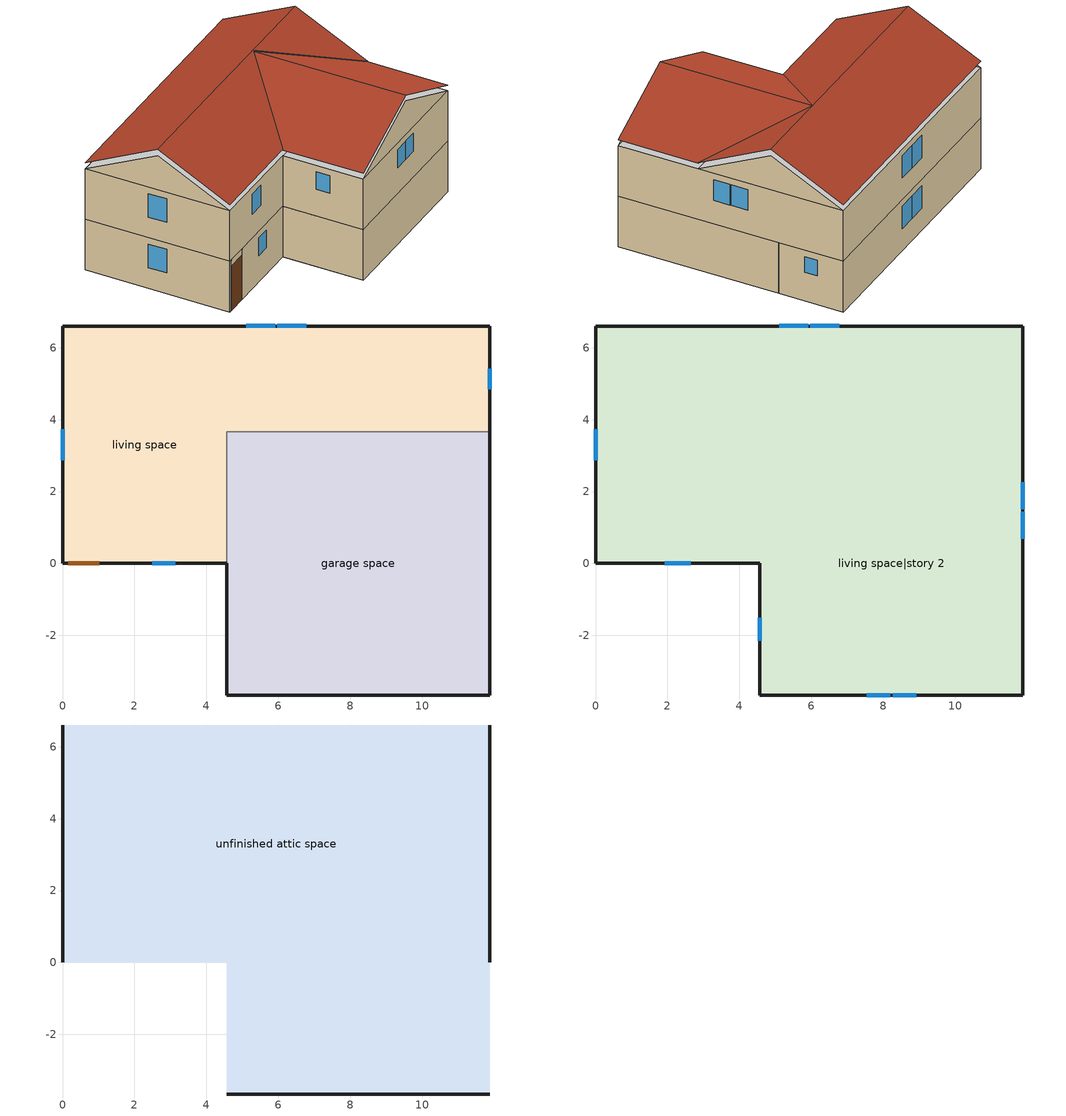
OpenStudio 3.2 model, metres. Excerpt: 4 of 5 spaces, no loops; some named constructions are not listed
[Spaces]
garage space
 floor foundation (FloorFndGrndUnfinSlab): 4.57,-3.66 4.57,3.66 11.89,3.66 11.89,-3.66 z0
 wall outside (WallExtUninsUnfin): 4.57,0 4.57,-3.66 11.89,-3.66 11.89,3.66 z0:2.44
 wall to living space (WallIntFinInsUnfin Reversed): 11.89,3.66 4.57,3.66 4.57,0 z0:2.44
living space
 floor foundation (FloorFndGrndFinSlab): 0,0 0,6.6 11.89,6.6 11.89,3.66 4.57,3.66 4.57,0 z0
 wall outside (WallExtInsFin): 11.89,3.66 11.89,6.6 0,6.6 0,0 0.13,0 1.05,0 4.57,0 z0:2.44
 window (WindowConstruction): 2.49,0 3.13,0 z1.28:2.13; 6.78,6.6 5.97,6.6 / 5.91,6.6 5.11,6.6 z1.06:2.13; 0,3.73 0,2.88 z1:2.13; 11.89,4.85 11.89,5.42 z1.38:2.13
 door (Door): 0.15,0 1.02,0 z0:2.13
living space|story 2
 floor to living space (FloorFinUninsFin): 11.89,6.6 11.89,3.66 4.57,3.66 4.57,0 0,0 0,6.6 z2.44
 floor to garage space (FloorFinInsUnfin): 11.89,3.66 11.89,-3.66 4.57,-3.66 4.57,3.66 z2.44
 wall outside (WallExtInsFin): 0,6.6 0,0 4.57,0 4.57,-3.66 11.89,-3.66 11.89,6.6 0,6.6 z2.44:4.88
 window (WindowConstruction): 7.54,-3.66 8.2,-3.66 / 8.26,-3.66 8.91,-3.66 z3.7:4.57; 1.92,0 2.65,0 z3.6:4.57; 6.78,6.6 5.97,6.6 / 5.91,6.6 5.11,6.6 z3.5:4.57; 4.57,-1.51 4.57,-2.15 z3.73:4.57; 0,3.73 0,2.88 z3.44:4.57; 11.89,0.69 11.89,1.44 / 11.89,1.5 11.89,2.25 z3.57:4.57
unfinished attic space
 floor to living space|story 2 (FloorFinInsUnfinAttic): 11.89,6.6 11.89,0 0,0 0,6.6 z4.88; 4.57,-3.66 4.57,0 11.89,0 11.89,-3.66 z4.88
 wall outside (WallExtUninsUnfin): 0,3.3,6.53 0,6.6,4.88 0,0,4.88; 11.89,3.3,6.53 11.89,0,4.88 11.89,6.6,4.88; 4.57,-3.66,4.88 11.89,-3.66,4.88 8.23,-3.66,6.52
 roof outside (RoofUnfinInsExt): 0,3.3,6.83 11.89,3.3,6.83 11.89,6.6,5.18 0,6.6,5.18; 4.57,0,5.15 4.57,-3.66,5.15 8.23,-3.66,6.79 8.23,3.28,6.79; 11.89,0,5.15 8.23,3.28,6.79 8.23,-3.66,6.79 11.89,-3.66,5.15; 0,3.3,6.83 0,0,5.18 4.57,0,5.18 8.23,3.28,6.82 11.89,0,5.18 11.89,3.3,6.83
[Material] Roughness=Rough
Name | Thickness {m} | Conductivity {W/m-K} | Density {kg/m3} | Specific Heat {J/kg-K} | Thermal Absorptance | Solar Absorptance | Visible Absorptance
Drywall 0.5 in. | 0.0127 | 0.160291 | 801 | 837.4 | 0.9 | 0.5 | 0.1
FloorUATrussandIns | 0.0889 | 0.0564573 | 50.7834 | 1165.1 | 0.9 | 0.5 | 0.9
FloorUAAdditionalCeilingIns | 0.196342 | 0.0539976 | 16.02 | 1046.75
RoofSheathing | 0.01905 | 0.115458 | 512.64 | 1214.23 | 0.82 | 0.3 | 0.3
WallSheathing | 0.0127 | 0.115458 | 512.64 | 1214.23 | 0.82 | 0.3 | 0.3
WallStudAndCavity 1 | 0.0889 | 0.0607137 | 162.403 | 1178.92 | 0.82 | 0.3 | 0.82
Floor Covering | 0.0127 | 0.0433444 | 54.468 | 1339.84 | 0.9 | 0.9
FloorIns | 0.1397 | 1.90491 | 67.691 | 1210.98 | 0.82 | 0.3 | 0.3
Wood Floor | 0.015875 | 0.115458 | 544.68 | 1214.23
FloorFinStudAndAirFloor | 0.1397 | 0.557395 | 67.691 | 1210.98 | 0.9 | 0.5 | 0.9
[Construction]
FloorFinInsUnfinAttic Reversed: FloorUAAdditionalCeilingIns, FloorUATrussandIns, Drywall 0.5 in.
WallIntFinInsUnfin: WallSheathing, WallStudAndCavity 1
FloorFinInsUnfin Reversed: Floor Covering, Wood Floor, RoofSheathing, FloorIns
FloorFinUninsFin Reversed: Floor Covering, Wood Floor, RoofSheathing, FloorFinStudAndAirFloor, Drywall 0.5 in.
[Schedule:Ruleset]
res mv_1 bath exhaust schedule: Default Day Schedule=Schedule Day 22; Summer Design Day Schedule=res mv_1 bath exhaust schedule summer design; Winter Design Day Schedule=res mv_1 bath exhaust schedule winter design
[Schedule:Day]
res nv_1 temp schedule allday1; res nv_1 temp schedule allday2; res nv_1 temp schedule allday3; res nv_1 temp schedule allday4; res nv_1 temp schedule allday10; res nv_1 temp schedule allday11; res nv_1 temp schedule allday12: 24, 0, 23.3333
res nv_1 temp schedule allday5; res nv_1 temp schedule allday6; res nv_1 temp schedule allday7; res nv_1 temp schedule allday8; res nv_1 temp schedule allday9: 24, 0, 24.4444
res nv_1 availability schedule allday1 on; res nv_1 availability schedule allday1 on 1; res nv_1 availability schedule allday1 on 2; res nv_1 availability schedule allday1 on 3; res nv_1 availability schedule allday1 on 4; res nv_1 availability schedule allday1 on 5; res nv_1 availability schedule allday1 on 6; res nv_1 availability schedule allday1 on 7; res nv_1 availability schedule allday1 on 8; res nv_1 availability schedule allday1 on 9; res nv_1 availability schedule allday1 on 10; res nv_1 availability schedule allday1 on 11: 1, 0, 1, 2, 0, 1, 3, 0, 1, 4, 0, 1, 5, 0, 1, 6, 0, 1, 7, 0, 1, 8, 0, 1, 9, 0, 1, 10, 0, 1, 11, 0, 1, 12, 0, 1, 13, 0, 1, 14, 0, 1, 15, 0, 1, 16, 0, 1, 17, 0, 1, 18, 0, 1, 19, 0, 1, 20, 0, 1, 21, 0, 1, 22, 0, 1, 23, 0, 1, 24, 0, 1
res mv_1 range exhaust schedule allday1; res mv_1 range exhaust schedule allday2; res mv_1 range exhaust schedule allday3; res mv_1 range exhaust schedule allday4; res mv_1 range exhaust schedule allday5; res mv_1 range exhaust schedule allday6; res mv_1 range exhaust schedule allday7; res mv_1 range exhaust schedule allday8; res mv_1 range exhaust schedule allday9; res mv_1 range exhaust schedule allday10; res mv_1 range exhaust schedule allday11; res mv_1 range exhaust schedule allday12: 17, 0, 0, 18, 0, 1, 24, 0, 0
Schedule Day 22; res mv_1 bath exhaust schedule winter design: 24, 0, 0
res mv_1 bath exhaust schedule allday1; res mv_1 bath exhaust schedule allday2; res mv_1 bath exhaust schedule allday3; res mv_1 bath exhaust schedule allday4; res mv_1 bath exhaust schedule allday5; res mv_1 bath exhaust schedule allday6; res mv_1 bath exhaust schedule allday7; res mv_1 bath exhaust schedule allday8; res mv_1 bath exhaust schedule allday9; res mv_1 bath exhaust schedule allday10; res mv_1 bath exhaust schedule allday11; res mv_1 bath exhaust schedule allday12: 1, 0, 0, 2, 0, 1, 24, 0, 0
res mv_1 bath exhaust schedule summer design: 24, 0, 1
[Schedule:Rule] Schedule Ruleset=res mv_1 bath exhaust schedule; Apply Sunday=Yes; Apply Monday=Yes; Apply Tuesday=Yes; Apply Wednesday=Yes; Apply Thursday=Yes; Apply Friday=Yes; Apply Saturday=Yes; Date Specification Type=DateRange; Start Day=1
Name | Rule Order | Day Schedule | Start Month | End Month | End Day
res mv_1 bath exhaust schedule allday rule1 | 11 | res mv_1 bath exhaust schedule allday1 | 1 | 1 | 31
res mv_1 bath exhaust schedule allday rule2 | 10 | res mv_1 bath exhaust schedule allday2 | 2 | 2 | 28
res mv_1 bath exhaust schedule allday rule3 | 9 | res mv_1 bath exhaust schedule allday3 | 3 | 3 | 31
res mv_1 bath exhaust schedule allday rule4 | 8 | res mv_1 bath exhaust schedule allday4 | 4 | 4 | 30
res mv_1 bath exhaust schedule allday rule5 | 7 | res mv_1 bath exhaust schedule allday5 | 5 | 5 | 31
res mv_1 bath exhaust schedule allday rule6 | 6 | res mv_1 bath exhaust schedule allday6 | 6 | 6 | 30
res mv_1 bath exhaust schedule allday rule7 | 5 | res mv_1 bath exhaust schedule allday7 | 7 | 7 | 31
res mv_1 bath exhaust schedule allday rule8 | 4 | res mv_1 bath exhaust schedule allday8 | 8 | 8 | 31
res mv_1 bath exhaust schedule allday rule9 | 3 | res mv_1 bath exhaust schedule allday9 | 9 | 9 | 30
res mv_1 bath exhaust schedule allday rule10 | 2 | res mv_1 bath exhaust schedule allday10 | 10 | 10 | 31
res mv_1 bath exhaust schedule allday rule11 | 1 | res mv_1 bath exhaust schedule allday11 | 11 | 11 | 30
res mv_1 bath exhaust schedule allday rule12 | 0 | res mv_1 bath exhaust schedule allday12 | 12 | 12 | 31
